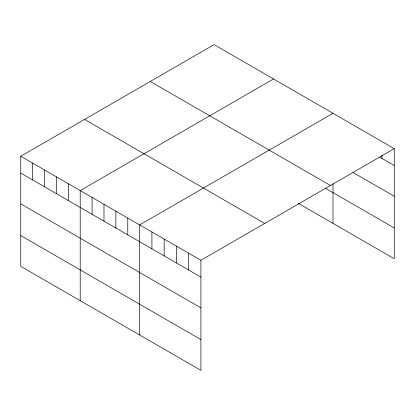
<?xml version="1.0" encoding="UTF-8"?>
<svg xmlns="http://www.w3.org/2000/svg" width="415" height="415" viewBox="0 0 415 415"><rect width="100%" height="100%" fill="white"/><g stroke="black" fill="none" stroke-linecap="round" stroke-linejoin="round"><path stroke-width="0.62" d="M20.75 156.258L200.912 260.278L200.912 370.362L20.75 266.347L20.75 156.258L214.088 44.638L394.25 148.653L394.25 258.742L298.406 203.402M273.542 78.964L80.204 190.584L80.204 300.673M332.996 113.29L139.658 224.909L139.658 334.998M200.912 260.278L394.25 148.653M379.772 157.119L394.25 165.476M353.041 172.464L394.25 196.254M150.287 81.475L330.449 185.489M325.427 188.228L394.25 227.965M84.551 119.427L264.713 223.441M20.75 173.086L200.912 277.101M20.75 203.864L200.912 307.878M20.75 235.57L200.912 339.584M381.997 155.169L381.997 158.406M332.996 183.721L332.996 223.374M188.659 253.202L188.659 270.03M176.411 246.131L176.411 262.954M164.158 239.056L164.158 255.884M151.911 231.985L151.911 248.808M127.768 218.046L127.768 234.869M115.873 211.178L115.873 228.006M103.983 204.315L103.983 221.138M92.094 197.452L92.094 214.275M68.314 183.721L68.314 200.544M56.424 176.852L56.424 193.681M44.53 169.989L44.53 186.817M32.64 163.126L32.64 179.949"/></g></svg>
